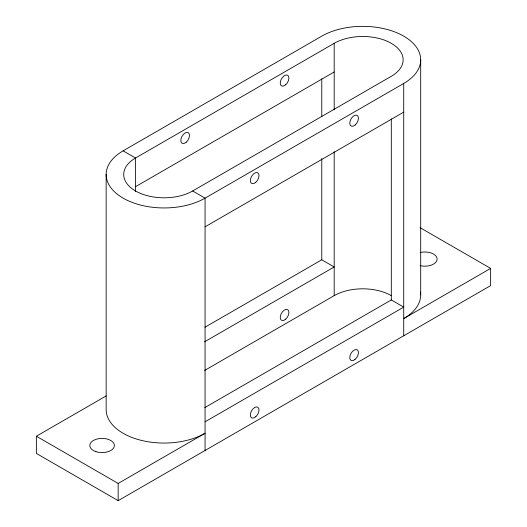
<?xml version="1.0" encoding="UTF-8"?>
<svg xmlns="http://www.w3.org/2000/svg" width="527" height="527" viewBox="0 0 527 527"><rect width="100%" height="100%" fill="white"/><g stroke="black" fill="none" stroke-linecap="round" stroke-linejoin="round"><path stroke-width="0.79" d="M403.722 83.457L205.069 198.152A57.944 33.451 0 0 1 123.127 198.152A57.944 33.451 0 0 1 123.127 150.841L321.773 36.146A57.944 33.451 0 0 1 403.722 36.146A57.944 33.451 0 0 1 403.722 83.457L403.722 335.785M135.538 191.617L135.538 158.008A40.388 23.313 0 0 0 135.538 190.978A40.388 23.313 0 0 0 192.651 190.978L391.304 76.29A40.388 23.313 0 0 0 391.304 43.319A40.388 23.313 0 0 0 334.19 43.319L135.538 158.008L123.127 150.841M135.538 186.683L334.19 71.988M205.069 226.821L403.722 112.132M205.003 327.214L321.773 259.798L334.19 266.965L204.608 341.786M420.085 227.671L490.63 268.401L490.63 285.608L118.16 500.65L36.37 453.431L36.37 436.224L106.177 395.922M204.608 370.455L334.19 295.64A40.388 23.313 0 0 1 391.304 295.64M204.759 407.641L391.304 299.942L403.722 307.109L205.069 421.798M36.37 436.224L118.16 483.443L205.069 433.266A57.944 33.451 0 0 1 141.921 440.519A57.944 33.451 0 0 1 106.151 409.611L106.151 174.496M490.63 268.401L403.722 318.578A57.944 33.451 0 0 0 420.474 292.004M192.651 190.978L205.069 198.152L205.069 450.473M420.691 59.801L420.691 294.922M391.304 118.95L391.304 299.942M334.19 43.319L334.19 109.833M334.19 151.789L334.19 295.64M321.773 78.806L321.773 116.651M321.773 158.607L321.773 259.798M118.16 483.443L118.16 500.65M420.124 252.525A12.292 7.095 0 0 1 437.12 259.08A12.292 7.095 0 0 1 420.124 265.641M285.7 319.164A6.146 3.551 -60 0 0 287.65 309.645A6.146 3.551 -60 0 0 280.377 316.088A6.146 3.551 -60 0 0 285.7 319.164M255.806 416.705A6.146 3.551 -60 0 0 257.756 407.187A6.146 3.551 -60 0 0 250.483 413.636A6.146 3.551 -60 0 0 255.806 416.705M354.961 359.533A6.146 3.551 -60 0 0 357.372 349.908A6.146 3.551 -60 0 0 349.987 355.877A6.146 3.551 -60 0 0 354.961 359.533M255.806 182.302A6.146 3.551 -60 0 0 257.756 172.784A6.146 3.551 -60 0 0 250.483 179.233A6.146 3.551 -60 0 0 255.806 182.302M355.231 124.899A6.146 3.551 -60 0 0 357.181 115.38A6.146 3.551 -60 0 0 349.908 121.829A6.146 3.551 -60 0 0 355.231 124.899M285.7 84.761A6.146 3.551 -60 0 0 287.65 75.242A6.146 3.551 -60 0 0 280.377 81.685A6.146 3.551 -60 0 0 285.7 84.761M186.281 142.165A6.146 3.551 -60 0 0 188.225 132.639A6.146 3.551 -60 0 0 180.959 139.088A6.146 3.551 -60 0 0 186.281 142.165M95.947 451.646A12.292 7.095 0 0 0 114.385 445.499A12.292 7.095 0 0 0 95.947 439.353A12.292 7.095 0 0 0 95.947 451.646"/></g></svg>
